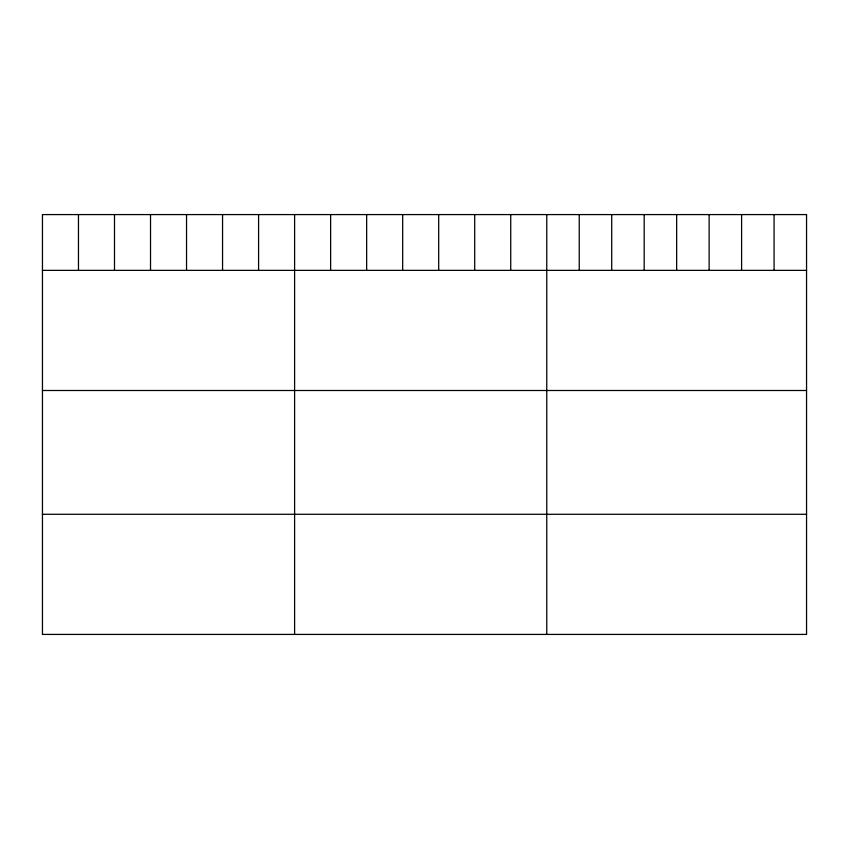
<?xml version="1.0" encoding="UTF-8"?>
<svg xmlns="http://www.w3.org/2000/svg" width="849" height="849" viewBox="0 0 849 849"><rect width="100%" height="100%" fill="white"/><g stroke="black" fill="none" stroke-linecap="round" stroke-linejoin="round"><path stroke-width="1.27" d="M42.45 270.364L806.55 270.364M42.45 390.498L806.55 390.498M42.45 514.282L806.55 514.282M774.076 214.585L774.076 270.364M741.601 214.585L741.601 270.364M709.127 214.585L709.127 270.364M676.653 214.585L676.653 270.364M644.179 214.585L644.179 270.364M611.704 214.585L611.704 270.364M579.23 214.585L579.23 270.364M546.756 214.585L546.756 634.415M510.737 214.585L510.737 270.364M474.708 214.585L474.708 270.364M438.689 214.585L438.689 270.364M402.67 214.585L402.67 270.364M366.651 214.585L366.651 270.364M330.622 214.585L330.622 270.364M294.603 214.585L294.603 634.415M258.584 214.585L258.584 270.364M222.555 214.585L222.555 270.364M186.536 214.585L186.536 270.364M150.517 214.585L150.517 270.364M114.498 214.585L114.498 270.364M78.469 214.585L78.469 270.364M806.55 214.585L42.45 214.585L42.45 634.415L806.55 634.415L806.55 214.585"/></g></svg>
